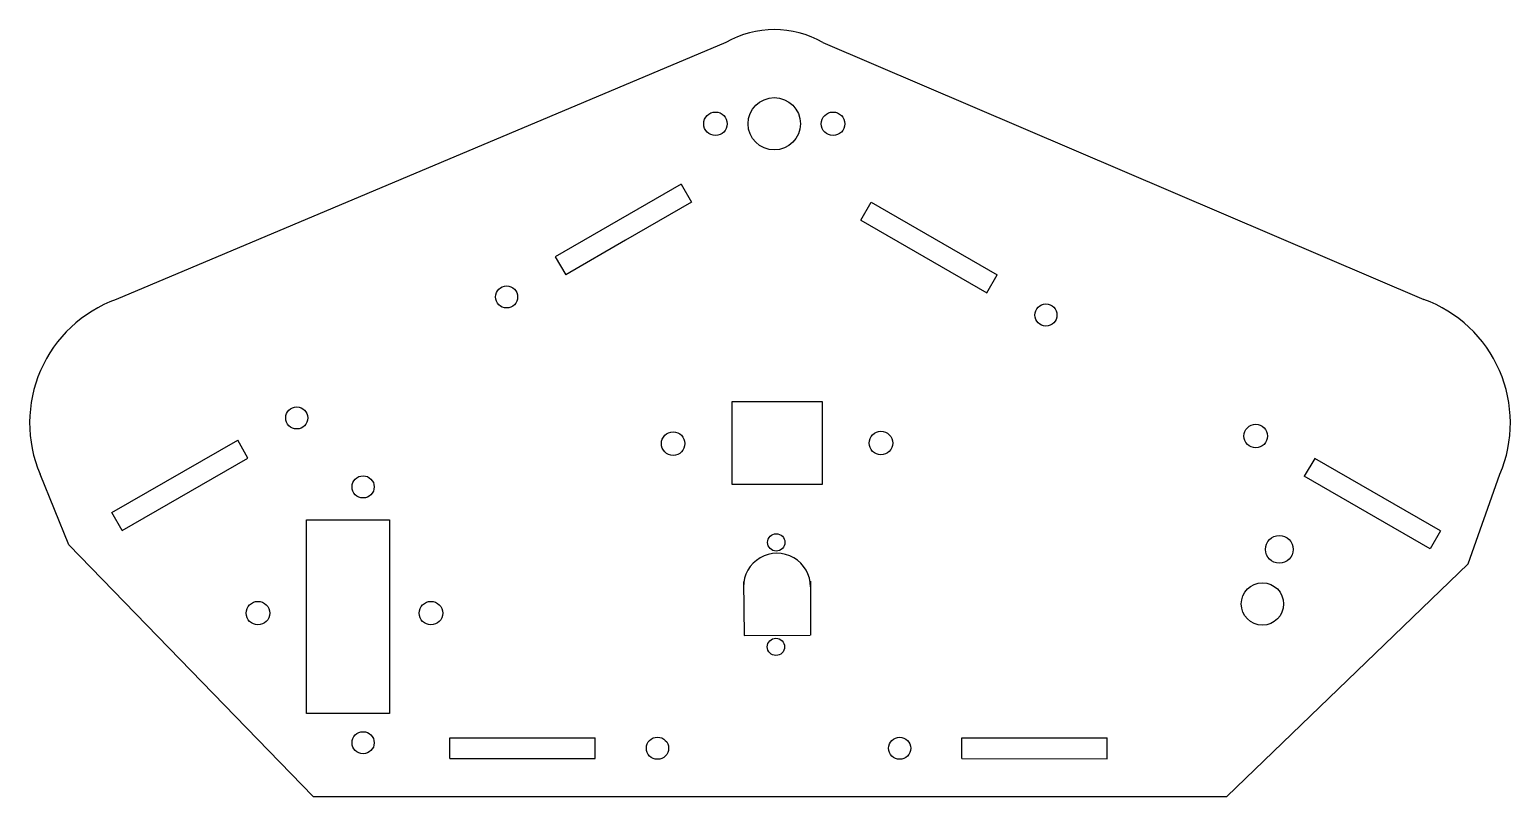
# Model space of a CAD drawing. Extents: x 47 to 261, y 60 to 171.
import ezdxf

# ---------------------------------------------------------------- set-up
doc = ezdxf.new("R2010")
doc.units = 0
doc.header["$MEASUREMENT"] = 0
doc.layers.get('0').update_dxf_attribs({"linetype": 'CONTINUOUS'})

msp = doc.modelspace()

# ---------------------------------------------------------------- linework, layer by layer
at = {"color": 0}
for p, q in [((141.16, 148.5), (136.14, 145.6)), ((141.16, 148.5), (142.66, 145.9)), ((136.14, 145.6), (122.97, 138.01)), ((142.66, 145.9), (133.13, 140.41)), ((167.14, 143.3), (168.64, 145.89)), ((168.64, 145.89), (186.83, 135.39)), ((167.14, 143.3), (185.33, 132.79)), ((133.13, 140.41), (124.47, 135.41)), ((122.97, 138.01), (124.47, 135.41)), ((185.33, 132.79), (186.83, 135.39)), ((148.54, 105.09), (148.54, 117.09)), ((148.54, 117.09), (161.54, 117.09)), ((161.54, 117.09), (161.54, 105.09)), ((58.88, 101.03), (77.07, 111.52)), ((78.56, 108.92), (77.07, 111.52)), ((60.37, 98.43), (78.56, 108.92)), ((232.72, 108.87), (231.22, 106.28)), ((250.9, 98.37), (232.72, 108.87)), ((161.54, 105.09), (148.54, 105.09)), ((249.4, 95.77), (231.22, 106.28)), ((60.37, 98.43), (58.88, 101.03)), ((250.9, 98.37), (249.4, 95.77)), ((150.19, 91.06), (150.29, 83.28)), ((159.83, 91.11), (159.83, 83.33)), ((150.29, 83.28), (159.8, 83.3)), ((107.73, 65.48), (107.74, 68.48)), ((107.74, 68.48), (128.74, 68.47)), ((128.73, 65.47), (128.74, 68.47)), ((181.73, 65.46), (181.74, 68.46)), ((181.74, 68.46), (202.74, 68.45)), ((202.73, 65.45), (202.74, 68.45)), ((107.73, 65.48), (128.73, 65.47)), ((181.73, 65.46), (202.73, 65.45))]:
    msp.add_line(p, q, dxfattribs=at)
for points in [[(147.62, 168.98), (59.5, 131.85)], [(161.62, 168.98), (248.5, 131.85)], [(52.68, 96.36), (48.51, 106.58)], [(254.88, 93.64), (259.49, 106.58)], [(88, 60), (52.68, 96.36)], [(220, 60), (254.88, 93.64)], [(88, 60), (220, 60)]]:
    msp.add_lwpolyline(points, dxfattribs=at)
msp.add_lwpolyline([(99, 100), (99, 72), (87, 72), (87, 100)], close=True, dxfattribs=at)
for centre, radius in [((154.62, 157.24), 3.78), ((146.12, 157.24), 1.7), ((163.11, 157.24), 1.7), ((115.93, 132.21), 1.6), ((193.87, 129.59), 1.6), ((85.61, 114.72), 1.6), ((224.2, 112.1), 1.7), ((140, 111), 1.7), ((170.03, 111.08), 1.7), ((95.2, 104.75), 1.6), ((154.9, 96.72), 1.25), ((227.6, 95.71), 2), ((225.17, 87.82), 3.06), ((80, 86.5), 1.7), ((105, 86.5), 1.7), ((154.86, 81.62), 1.25), ((95.2, 67.75), 1.6), ((137.74, 66.97), 1.6), ((172.74, 66.96), 1.6)]:
    msp.add_circle(centre, radius, dxfattribs=at)
for centre, radius, start, end in [((154.62, 156.86), 14, 60, 120), ((66, 114), 19, 110, 203), ((242, 114), 19, 337, 70), ((155.01, 90.3), 4.85, 359.8276, 180.4864)]:
    msp.add_arc(centre, radius, start, end, dxfattribs=at)

doc.saveas('drawing.dxf')
